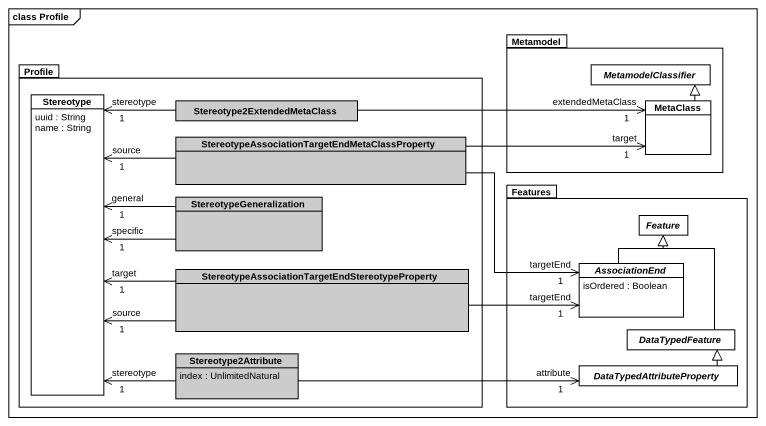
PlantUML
@startuml
mainframe class Profile
hide circle
hide empty members
package Metamodel #FFFFFF {
  abstract class MetamodelClassifier #FFFFFF
  class "MetaClass" as MetaClass_ #FFFFFF
}
package Profile #FFFFFF {
  class "Stereotype" as Stereotype_ #FFFFFF {
    uuid : String
    name : String
  }
  class Stereotype2ExtendedMetaClass #CCCCCC
  class "StereotypeAssociationTargetEndMetaClassProperty" as StereotypeAssociationTargetE #CCCCCC
  class StereotypeGeneralization #CCCCCC
  class "StereotypeAssociationTargetEndStereotypeProperty" as StereotypeAssociationTargetE_2 #CCCCCC
  class Stereotype2Attribute #CCCCCC {
    index : UnlimitedNatural
  }
}
package Features #FFFFFF {
  abstract class Feature #FFFFFF
  abstract class AssociationEnd #FFFFFF {
    isOrdered : Boolean
  }
  abstract class DataTypedFeature #FFFFFF
  abstract class DataTypedAttributeProperty #FFFFFF
}
Stereotype2ExtendedMetaClass --> "stereotype\n1" Stereotype_
Stereotype2ExtendedMetaClass -right-> "extendedMetaClass\n1" MetaClass_
MetaClass_ -up-|> MetamodelClassifier
StereotypeAssociationTargetE -left-> "source\n1" Stereotype_
StereotypeAssociationTargetE -right-> "target\n1" MetaClass_
StereotypeAssociationTargetE -right-> "targetEnd\n1" AssociationEnd
StereotypeGeneralization -left-> "1\nspecific" Stereotype_
StereotypeGeneralization -left-> "general\n1" Stereotype_
StereotypeAssociationTargetE_2 -left-> "source\n1" Stereotype_
StereotypeAssociationTargetE_2 -left-> "target\n1" Stereotype_
StereotypeAssociationTargetE_2 -right-> "targetEnd\n1" AssociationEnd
AssociationEnd -up-|> Feature
DataTypedFeature -up-|> Feature
Stereotype2Attribute -up-> "stereotype\n1" Stereotype_
Stereotype2Attribute -right-> "attribute\n1" DataTypedAttributeProperty
DataTypedAttributeProperty -up-|> DataTypedFeature
@enduml
